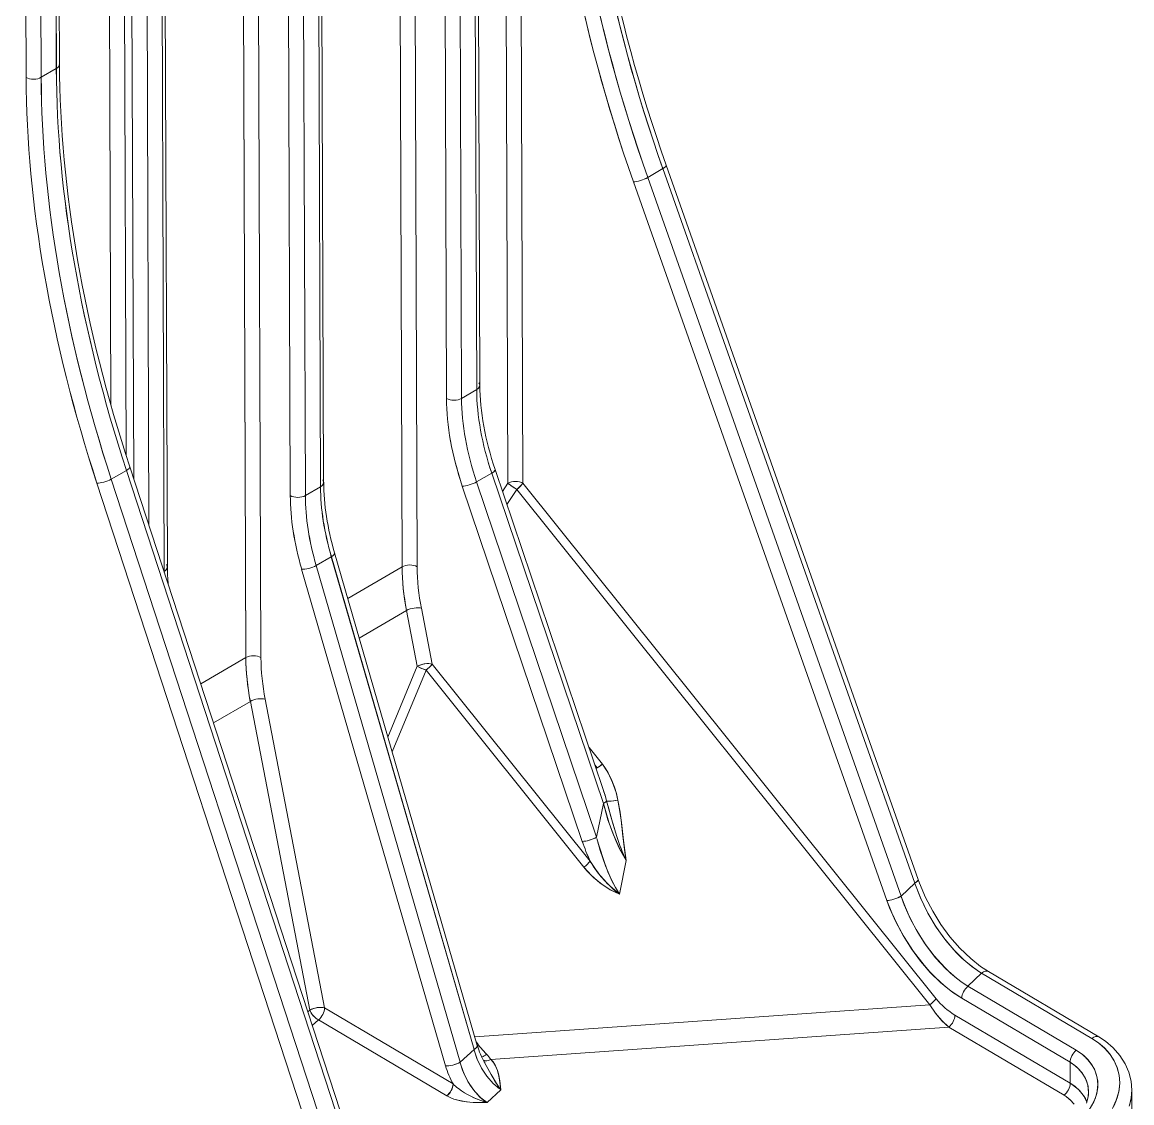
# Model space of a CAD drawing. Header units: inches. Extents: x 47316 to 59086, y 3141 to 11743.
# Drawn here: x 52923.8 to 52949.32, y 10074.97 to 10099.83 of the extents above; entities that cross this region are included whole.
import ezdxf

# ---------------------------------------------------------------- set-up
doc = ezdxf.new("R2010")
doc.units = ezdxf.units.IN
doc.header["$MEASUREMENT"] = 0

msp = doc.modelspace()

# ---------------------------------------------------------------- linework, layer by layer
at = {"color": 0, "lineweight": 15}
for p, q in [((52934.969, 10089.224), (52934.816, 10131.63)), ((52934.969, 10089.223), (52934.816, 10131.629)), ((52935.164, 10131.451), (52935.316, 10089.224)), ((52935.164, 10131.451), (52935.316, 10089.224)), ((52934.252, 10091.378), (52934.108, 10131.218)), ((52934.252, 10091.378), (52934.108, 10131.217)), ((52934.324, 10091.48), (52934.181, 10131.26)), ((52933.557, 10091.176), (52933.415, 10130.814)), ((52933.557, 10091.176), (52933.415, 10130.814)), ((52933.76, 10131.015), (52933.904, 10091.176)), ((52933.761, 10131.015), (52933.904, 10091.176)), ((52932.727, 10130.414), (52932.883, 10087.302)), ((52932.727, 10130.414), (52932.883, 10087.302)), ((52932.536, 10087.302), (52932.381, 10130.213)), ((52932.536, 10087.302), (52932.381, 10130.213)), ((52930.659, 10089.143), (52930.517, 10128.604)), ((52930.66, 10089.143), (52930.517, 10128.604)), ((52930.59, 10128.646), (52930.732, 10089.245)), ((52930.312, 10088.941), (52930.17, 10128.402)), ((52930.312, 10088.94), (52930.17, 10128.402)), ((52929.965, 10088.94), (52929.823, 10128.2)), ((52929.965, 10088.94), (52929.823, 10128.2)), ((52929.136, 10127.8), (52929.29, 10085.212)), ((52929.136, 10127.8), (52929.29, 10085.212)), ((52928.943, 10085.212), (52928.79, 10127.599)), ((52928.943, 10085.211), (52928.79, 10127.599)), ((52927.001, 10125.504), (52927.138, 10087.299)), ((52926.714, 10088.254), (52926.581, 10125.2)), ((52926.714, 10088.253), (52926.581, 10125.2)), ((52927.066, 10087.197), (52926.929, 10125.402)), ((52927.066, 10087.197), (52926.929, 10125.402)), ((52926.189, 10089.862), (52926.062, 10125.035)), ((52926.189, 10089.862), (52926.062, 10125.035)), ((52926.363, 10089.326), (52926.234, 10125.135)), ((52926.363, 10089.326), (52926.234, 10125.135)), ((52925.838, 10091.031), (52925.716, 10124.833)), ((52925.838, 10091.03), (52925.717, 10124.833)), ((52924.584, 10098.764), (52924.493, 10123.985)), ((52924.494, 10123.985), (52924.585, 10098.765)), ((52924.657, 10098.866), (52924.566, 10124.087)), ((52923.799, 10123.718), (52923.89, 10098.562)), ((52923.799, 10123.718), (52923.89, 10098.562)), ((52924.145, 10123.783), (52924.236, 10098.562)), ((52924.146, 10123.783), (52924.237, 10098.562)), ((52924.236, 10098.562), (52924.584, 10098.764)), ((52924.236, 10098.562), (52924.584, 10098.764)), ((52938.185, 10096.258), (52938.533, 10096.461)), ((52938.185, 10096.258), (52938.533, 10096.461)), ((52938.533, 10096.461), (52938.59, 10096.501)), ((52944.325, 10080.027), (52938.533, 10096.461)), ((52944.325, 10080.027), (52938.533, 10096.461)), ((52938.59, 10096.501), (52938.607, 10096.522)), ((52938.607, 10096.522), (52938.611, 10096.536)), ((52944.402, 10080.108), (52938.61, 10096.542)), ((52938.611, 10096.536), (52938.61, 10096.542)), ((52943.684, 10079.626), (52937.858, 10096.157)), ((52943.684, 10079.626), (52937.858, 10096.157)), ((52944.012, 10079.727), (52938.185, 10096.258)), ((52944.011, 10079.727), (52938.185, 10096.258)), ((52933.904, 10091.176), (52934.252, 10091.378)), ((52933.904, 10091.176), (52934.252, 10091.378)), ((52926.196, 10089.52), (52925.848, 10089.318)), ((52926.196, 10089.52), (52925.848, 10089.318)), ((52932.479, 10070.282), (52926.196, 10089.521)), ((52932.479, 10070.282), (52926.196, 10089.52)), ((52932.555, 10070.367), (52926.272, 10089.605)), ((52934.25, 10089.255), (52934.598, 10089.457)), ((52934.25, 10089.255), (52934.598, 10089.457)), ((52934.598, 10089.458), (52937.165, 10081.855)), ((52934.598, 10089.457), (52937.165, 10081.855)), ((52934.675, 10089.541), (52937.161, 10082.179)), ((52931.832, 10069.892), (52925.517, 10089.226)), ((52931.832, 10069.892), (52925.517, 10089.226)), ((52932.163, 10069.984), (52925.848, 10089.318)), ((52932.162, 10069.984), (52925.848, 10089.318)), ((52937.01, 10081.082), (52934.25, 10089.255)), ((52937.01, 10081.082), (52934.25, 10089.255)), ((52934.846, 10089.034), (52934.969, 10089.224)), ((52934.846, 10089.034), (52934.969, 10089.224)), ((52935.315, 10089.223), (52935.278, 10089.178)), ((52935.316, 10089.224), (52944.815, 10077.367)), ((52935.316, 10089.224), (52944.815, 10077.367)), ((52930.312, 10088.94), (52930.659, 10089.143)), ((52930.312, 10088.94), (52930.659, 10089.143)), ((52936.681, 10080.986), (52933.921, 10089.159)), ((52936.681, 10080.986), (52933.921, 10089.159)), ((52935.174, 10089.083), (52934.947, 10088.733)), ((52935.174, 10089.083), (52934.947, 10088.733)), ((52935.278, 10089.178), (52935.174, 10089.083)), ((52944.673, 10077.226), (52935.174, 10089.083)), ((52944.673, 10077.226), (52935.174, 10089.083)), ((52930.908, 10087.532), (52930.561, 10087.33)), ((52930.908, 10087.532), (52930.561, 10087.33)), ((52934.191, 10076.199), (52930.908, 10087.532)), ((52934.191, 10076.199), (52930.909, 10087.533)), ((52934.266, 10076.288), (52930.983, 10087.621)), ((52927.06, 10087.193), (52927.066, 10087.197)), ((52927.06, 10087.193), (52927.066, 10087.197)), ((52927.066, 10087.197), (52927.066, 10087.174)), ((52933.535, 10075.823), (52930.226, 10087.25)), ((52933.535, 10075.823), (52930.226, 10087.25)), ((52930.561, 10087.33), (52933.87, 10075.904)), ((52930.561, 10087.33), (52933.87, 10075.904)), ((52931.286, 10086.575), (52932.536, 10087.302)), ((52931.286, 10086.575), (52932.536, 10087.302)), ((52931.551, 10085.663), (52932.639, 10086.297)), ((52931.551, 10085.663), (52932.639, 10086.297)), ((52932.886, 10085.013), (52932.639, 10086.297)), ((52932.886, 10085.013), (52932.639, 10086.296)), ((52932.98, 10086.347), (52933.227, 10085.064)), ((52932.98, 10086.347), (52933.227, 10085.064)), ((52927.904, 10084.607), (52928.943, 10085.212)), ((52927.904, 10084.607), (52928.943, 10085.212)), ((52932.21, 10083.385), (52932.886, 10085.013)), ((52932.21, 10083.385), (52932.886, 10085.013)), ((52933.086, 10084.923), (52932.308, 10083.048)), ((52933.086, 10084.923), (52932.308, 10083.048)), ((52932.948, 10085.042), (52932.886, 10085.013)), ((52933.043, 10085.067), (52932.948, 10085.042)), ((52933.141, 10085.076), (52933.043, 10085.067)), ((52933.189, 10085.018), (52933.086, 10084.923)), ((52936.718, 10080.39), (52933.086, 10084.923)), ((52936.718, 10080.39), (52933.086, 10084.923)), ((52933.227, 10085.064), (52933.141, 10085.076)), ((52933.227, 10085.063), (52933.189, 10085.018)), ((52933.227, 10085.064), (52936.859, 10080.53)), ((52933.227, 10085.064), (52936.859, 10080.53)), ((52928.197, 10083.712), (52929.046, 10084.206)), ((52928.197, 10083.712), (52929.046, 10084.206)), ((52930.412, 10077.104), (52929.046, 10084.206)), ((52930.412, 10077.104), (52929.046, 10084.206)), ((52929.387, 10084.256), (52930.754, 10077.155)), ((52929.387, 10084.256), (52930.754, 10077.155)), ((52936.835, 10083.143), (52937.141, 10082.762)), ((52936.835, 10083.143), (52937.141, 10082.762)), ((52937.022, 10082.679), (52936.969, 10082.746)), ((52937.022, 10082.679), (52936.969, 10082.746)), ((52937.022, 10082.679), (52936.996, 10082.665)), ((52937.141, 10082.762), (52937.211, 10082.665)), ((52937.141, 10082.762), (52937.247, 10082.605)), ((52937.211, 10082.665), (52937.274, 10082.562)), ((52937.247, 10082.605), (52937.341, 10082.425)), ((52937.274, 10082.562), (52937.378, 10082.344)), ((52937.341, 10082.425), (52937.42, 10082.23)), ((52937.378, 10082.344), (52937.457, 10082.114)), ((52937.42, 10082.23), (52937.465, 10082.084)), ((52937.457, 10082.114), (52937.5, 10081.936)), ((52937.465, 10082.084), (52937.5, 10081.936)), ((52937.01, 10081.082), (52937.165, 10081.855)), ((52937.01, 10081.082), (52937.165, 10081.855)), ((52937.165, 10081.855), (52937.222, 10081.896)), ((52937.165, 10081.855), (52937.27, 10081.481)), ((52937.165, 10081.855), (52937.288, 10081.427)), ((52937.222, 10081.896), (52937.239, 10081.918)), ((52937.239, 10081.918), (52937.389, 10081.371)), ((52937.239, 10081.918), (52937.285, 10081.911)), ((52937.239, 10081.917), (52937.256, 10081.913)), ((52937.256, 10081.913), (52937.31, 10081.91)), ((52937.285, 10081.911), (52937.341, 10081.912)), ((52937.31, 10081.91), (52937.404, 10081.918)), ((52937.341, 10081.912), (52937.5, 10081.936)), ((52937.404, 10081.918), (52937.501, 10081.935)), ((52937.5, 10081.936), (52937.548, 10081.659)), ((52937.5, 10081.936), (52937.552, 10081.628)), ((52937.548, 10081.659), (52937.573, 10081.474)), ((52937.552, 10081.628), (52937.579, 10081.422)), ((52937.27, 10081.481), (52937.402, 10081.118)), ((52937.288, 10081.427), (52937.365, 10081.211)), ((52937.389, 10081.371), (52937.474, 10081.097)), ((52937.573, 10081.474), (52937.616, 10081.102)), ((52937.579, 10081.422), (52937.626, 10081.009)), ((52936.932, 10081.044), (52936.845, 10081.013)), ((52937.01, 10081.082), (52936.932, 10081.044)), ((52937.057, 10080.901), (52937.017, 10081.054)), ((52937.094, 10080.775), (52937.017, 10081.054)), ((52937.365, 10081.211), (52937.451, 10081.003)), ((52937.402, 10081.118), (52937.559, 10080.774)), ((52937.616, 10081.102), (52937.667, 10080.684)), ((52936.758, 10080.992), (52936.681, 10080.986)), ((52936.845, 10081.013), (52936.758, 10080.992)), ((52937.188, 10080.497), (52937.057, 10080.901)), ((52937.217, 10080.42), (52937.094, 10080.775)), ((52937.451, 10081.003), (52937.537, 10080.818)), ((52937.537, 10080.818), (52937.689, 10080.545)), ((52937.559, 10080.774), (52937.689, 10080.545)), ((52937.626, 10081.009), (52937.689, 10080.545)), ((52936.98, 10080.349), (52936.861, 10080.527)), ((52937.689, 10080.545), (52937.533, 10079.772)), ((52937.689, 10080.545), (52937.533, 10079.772)), ((52937.667, 10080.684), (52937.689, 10080.545)), ((52936.891, 10080.198), (52936.718, 10080.39)), ((52936.783, 10080.312), (52936.718, 10080.39)), ((52936.946, 10080.146), (52936.783, 10080.312)), ((52937.109, 10080.181), (52936.98, 10080.349)), ((52937.271, 10080.288), (52937.188, 10080.497)), ((52937.363, 10080.082), (52937.217, 10080.42)), ((52937.36, 10080.088), (52937.271, 10080.288)), ((52937.086, 10080.029), (52936.891, 10080.198)), ((52937.126, 10079.999), (52936.946, 10080.146)), ((52937.301, 10079.886), (52937.086, 10080.029)), ((52937.315, 10079.96), (52937.109, 10080.181)), ((52937.444, 10079.925), (52937.36, 10080.088)), ((52937.445, 10079.923), (52937.363, 10080.082)), ((52944.011, 10079.727), (52944.325, 10080.027)), ((52944.011, 10079.727), (52944.325, 10080.027)), ((52944.325, 10080.027), (52944.382, 10080.068)), ((52944.327, 10080.019), (52944.455, 10079.686)), ((52944.328, 10080.019), (52944.462, 10079.67)), ((52944.382, 10080.068), (52944.399, 10080.088)), ((52944.399, 10080.088), (52944.403, 10080.102)), ((52944.403, 10080.102), (52944.402, 10080.109)), ((52944.433, 10080.025), (52944.402, 10080.109)), ((52944.572, 10079.696), (52944.433, 10080.025)), ((52937.323, 10079.873), (52937.126, 10079.999)), ((52937.533, 10079.772), (52937.301, 10079.886)), ((52937.533, 10079.772), (52937.315, 10079.96)), ((52937.533, 10079.772), (52937.323, 10079.873)), ((52937.533, 10079.772), (52937.444, 10079.925)), ((52937.533, 10079.772), (52937.445, 10079.923)), ((52943.747, 10079.456), (52943.684, 10079.626)), ((52943.795, 10079.341), (52943.684, 10079.626)), ((52944.085, 10079.525), (52944.013, 10079.721)), ((52944.11, 10079.462), (52944.013, 10079.721)), ((52944.166, 10079.332), (52944.085, 10079.525)), ((52944.455, 10079.686), (52944.611, 10079.364)), ((52944.462, 10079.67), (52944.627, 10079.332)), ((52944.738, 10079.377), (52944.572, 10079.696)), ((52943.89, 10079.133), (52943.747, 10079.456)), ((52943.926, 10079.064), (52943.795, 10079.341)), ((52944.223, 10079.209), (52944.11, 10079.462)), ((52944.257, 10079.142), (52944.166, 10079.332)), ((52944.611, 10079.364), (52944.791, 10079.057)), ((52944.627, 10079.332), (52944.82, 10079.01)), ((52944.927, 10079.073), (52944.738, 10079.377)), ((52944.059, 10078.817), (52943.89, 10079.133)), ((52944.074, 10078.795), (52943.926, 10079.064)), ((52944.393, 10078.891), (52944.223, 10079.209)), ((52944.357, 10078.957), (52944.257, 10079.142)), ((52944.791, 10079.057), (52944.994, 10078.767)), ((52944.82, 10079.01), (52945.037, 10078.708)), ((52945.136, 10078.79), (52944.927, 10079.073)), ((52944.249, 10078.515), (52944.059, 10078.817)), ((52944.295, 10078.454), (52944.074, 10078.795)), ((52944.553, 10078.643), (52944.357, 10078.957)), ((52944.588, 10078.59), (52944.393, 10078.891)), ((52944.994, 10078.767), (52945.217, 10078.499)), ((52945.361, 10078.531), (52945.136, 10078.79)), ((52944.46, 10078.231), (52944.249, 10078.515)), ((52944.773, 10078.35), (52944.553, 10078.643)), ((52944.804, 10078.31), (52944.588, 10078.59)), ((52945.037, 10078.708), (52945.276, 10078.433)), ((52945.217, 10078.499), (52945.458, 10078.259)), ((52945.612, 10078.289), (52945.361, 10078.531)), ((52944.541, 10078.135), (52944.295, 10078.454)), ((52944.683, 10077.973), (52944.46, 10078.231)), ((52945.014, 10078.083), (52944.773, 10078.35)), ((52945.039, 10078.057), (52944.804, 10078.31)), ((52945.276, 10078.433), (52945.409, 10078.303)), ((52945.409, 10078.303), (52945.546, 10078.182)), ((52945.458, 10078.259), (52945.636, 10078.11)), ((52945.837, 10078.109), (52945.612, 10078.289)), ((52944.673, 10077.986), (52944.541, 10078.135)), ((52944.811, 10077.845), (52944.673, 10077.986)), ((52944.918, 10077.742), (52944.683, 10077.973)), ((52945.147, 10077.956), (52945.014, 10078.083)), ((52945.288, 10077.836), (52945.039, 10078.057)), ((52945.546, 10078.182), (52945.682, 10078.075)), ((52945.636, 10078.11), (52945.822, 10077.979)), ((52945.682, 10078.075), (52945.822, 10077.979)), ((52945.822, 10077.979), (52945.863, 10077.954)), ((52945.822, 10077.979), (52945.863, 10077.954)), ((52946.021, 10077.989), (52945.837, 10078.109)), ((52945.863, 10077.954), (52945.927, 10077.992)), ((52945.927, 10077.992), (52945.962, 10078)), ((52945.962, 10078), (52945.993, 10077.999)), ((52945.993, 10077.999), (52946.021, 10077.989)), ((52946.021, 10077.989), (52948.557, 10076.489)), ((52945.002, 10077.67), (52944.811, 10077.845)), ((52945.161, 10077.543), (52944.918, 10077.742)), ((52945.285, 10077.839), (52945.147, 10077.956)), ((52945.416, 10077.741), (52945.285, 10077.839)), ((52945.418, 10077.74), (52945.288, 10077.836)), ((52945.55, 10077.654), (52945.416, 10077.741)), ((52945.55, 10077.654), (52945.418, 10077.74)), ((52945.863, 10077.954), (52945.55, 10077.654)), ((52945.863, 10077.954), (52945.55, 10077.654)), ((52948.4, 10076.454), (52945.863, 10077.954)), ((52948.4, 10076.454), (52945.863, 10077.954)), ((52945.202, 10077.513), (52945.002, 10077.67)), ((52945.409, 10077.377), (52945.161, 10077.543)), ((52945.409, 10077.377), (52945.202, 10077.513)), ((52945.55, 10077.654), (52948.038, 10076.182)), ((52945.55, 10077.654), (52948.038, 10076.182)), ((52934.207, 10076.489), (52944.673, 10077.226)), ((52934.207, 10076.489), (52944.673, 10077.226)), ((52944.673, 10077.226), (52944.805, 10077.033)), ((52944.673, 10077.226), (52944.802, 10077.037)), ((52947.898, 10075.905), (52945.409, 10077.377)), ((52947.898, 10075.905), (52945.409, 10077.377)), ((52930.368, 10077.066), (52930.412, 10077.104)), ((52930.368, 10077.066), (52930.412, 10077.104)), ((52930.412, 10077.104), (52930.498, 10077.141)), ((52930.498, 10077.141), (52930.596, 10077.163)), ((52930.596, 10077.163), (52930.692, 10077.166)), ((52930.692, 10077.166), (52930.753, 10077.155)), ((52930.754, 10077.155), (52933.707, 10075.408)), ((52930.754, 10077.155), (52933.707, 10075.408)), ((52944.802, 10077.037), (52944.949, 10076.864)), ((52944.805, 10077.033), (52944.952, 10076.86)), ((52945.251, 10076.989), (52947.899, 10075.423)), ((52945.251, 10076.989), (52947.899, 10075.423)), ((52930.613, 10076.878), (52930.47, 10076.753)), ((52930.613, 10076.878), (52930.47, 10076.753)), ((52933.566, 10075.131), (52930.613, 10076.878)), ((52933.566, 10075.131), (52930.613, 10076.878)), ((52934.58, 10075.971), (52945.11, 10076.713)), ((52934.58, 10075.971), (52945.11, 10076.713)), ((52944.949, 10076.864), (52945.11, 10076.713)), ((52944.952, 10076.86), (52945.11, 10076.713)), ((52945.11, 10076.713), (52947.759, 10075.146)), ((52945.11, 10076.713), (52947.759, 10075.146)), ((52948.561, 10076.345), (52948.4, 10076.454)), ((52948.552, 10076.352), (52948.4, 10076.454)), ((52948.712, 10076.387), (52948.557, 10076.489)), ((52934.191, 10076.199), (52933.87, 10075.903)), ((52934.191, 10076.199), (52933.87, 10075.904)), ((52934.19, 10076.199), (52934.194, 10076.185)), ((52934.19, 10076.199), (52934.194, 10076.185)), ((52934.191, 10076.199), (52934.246, 10076.241)), ((52934.194, 10076.185), (52934.265, 10075.972)), ((52934.194, 10076.185), (52934.264, 10075.973)), ((52934.246, 10076.241), (52934.263, 10076.263)), ((52934.263, 10076.263), (52934.267, 10076.28)), ((52934.267, 10076.28), (52934.266, 10076.288)), ((52948.038, 10076.182), (52948.185, 10076.081)), ((52948.038, 10076.182), (52948.128, 10076.124)), ((52948.687, 10076.235), (52948.552, 10076.352)), ((52948.7, 10076.222), (52948.561, 10076.345)), ((52948.802, 10076.106), (52948.687, 10076.235)), ((52948.817, 10076.087), (52948.7, 10076.222)), ((52948.886, 10076.24), (52948.712, 10076.387)), ((52949.043, 10076.062), (52948.886, 10076.24)), ((52934.264, 10075.973), (52934.362, 10075.769)), ((52934.265, 10075.972), (52934.363, 10075.769)), ((52934.401, 10075.953), (52934.468, 10075.938)), ((52934.401, 10075.952), (52934.442, 10075.94)), ((52934.442, 10075.94), (52934.487, 10075.939)), ((52934.468, 10075.938), (52934.516, 10075.945)), ((52934.487, 10075.939), (52934.535, 10075.951)), ((52934.516, 10075.945), (52934.58, 10075.971)), ((52934.535, 10075.951), (52934.58, 10075.971)), ((52934.58, 10075.971), (52934.639, 10075.902)), ((52934.58, 10075.971), (52934.63, 10075.914)), ((52948.128, 10076.124), (52948.211, 10076.059)), ((52948.185, 10076.081), (52948.308, 10075.966)), ((52948.211, 10076.059), (52948.309, 10075.962)), ((52948.308, 10075.966), (52948.406, 10075.837)), ((52948.309, 10075.962), (52948.392, 10075.856)), ((52948.905, 10075.951), (52948.802, 10076.106)), ((52948.914, 10075.935), (52948.817, 10076.087)), ((52948.98, 10075.786), (52948.905, 10075.951)), ((52948.984, 10075.774), (52948.914, 10075.935)), ((52949.166, 10075.869), (52949.043, 10076.062)), ((52933.613, 10075.823), (52933.535, 10075.823)), ((52933.703, 10075.839), (52933.613, 10075.823)), ((52933.792, 10075.867), (52933.703, 10075.839)), ((52933.87, 10075.904), (52933.792, 10075.867)), ((52933.926, 10075.721), (52933.873, 10075.891)), ((52933.947, 10075.668), (52933.873, 10075.891)), ((52933.998, 10075.556), (52933.926, 10075.721)), ((52934.049, 10075.459), (52933.947, 10075.668)), ((52934.362, 10075.769), (52934.484, 10075.582)), ((52934.363, 10075.769), (52934.485, 10075.582)), ((52934.422, 10075.914), (52934.443, 10075.88)), ((52934.581, 10075.621), (52934.43, 10075.899)), ((52934.548, 10075.689), (52934.431, 10075.901)), ((52934.671, 10075.472), (52934.548, 10075.689)), ((52934.63, 10075.914), (52934.67, 10075.852)), ((52934.639, 10075.902), (52934.684, 10075.825)), ((52934.67, 10075.852), (52934.728, 10075.717)), ((52934.684, 10075.825), (52934.729, 10075.714)), ((52934.728, 10075.717), (52934.762, 10075.582)), ((52934.729, 10075.714), (52934.75, 10075.637)), ((52947.899, 10075.423), (52947.898, 10075.905)), ((52948.009, 10075.829), (52947.898, 10075.905)), ((52947.899, 10075.423), (52947.898, 10075.905)), ((52948.046, 10075.799), (52947.898, 10075.905)), ((52948.107, 10075.741), (52948.009, 10075.829)), ((52948.166, 10075.671), (52948.046, 10075.799)), ((52948.201, 10075.625), (52948.107, 10075.741)), ((52948.253, 10075.53), (52948.166, 10075.671)), ((52948.392, 10075.856), (52948.457, 10075.742)), ((52948.406, 10075.837), (52948.477, 10075.699)), ((52948.457, 10075.742), (52948.507, 10075.609)), ((52948.477, 10075.699), (52948.521, 10075.55)), ((52949.025, 10075.611), (52948.98, 10075.786)), ((52949.026, 10075.605), (52948.984, 10075.774)), ((52949.249, 10075.677), (52949.166, 10075.869)), ((52949.301, 10075.471), (52949.249, 10075.677)), ((52933.707, 10075.408), (52933.701, 10075.351)), ((52934.097, 10075.383), (52933.998, 10075.556)), ((52934.177, 10075.269), (52934.049, 10075.459)), ((52934.484, 10075.582), (52934.627, 10075.419)), ((52934.485, 10075.582), (52934.628, 10075.419)), ((52934.731, 10075.379), (52934.581, 10075.621)), ((52934.627, 10075.419), (52934.778, 10075.294)), ((52934.628, 10075.419), (52934.778, 10075.295)), ((52934.738, 10075.369), (52934.671, 10075.472)), ((52934.75, 10075.637), (52934.78, 10075.48)), ((52934.762, 10075.582), (52934.779, 10075.489)), ((52934.779, 10075.489), (52934.81, 10075.274)), ((52934.78, 10075.48), (52934.81, 10075.274)), ((52947.954, 10075.388), (52947.899, 10075.423)), ((52948.006, 10075.351), (52947.899, 10075.423)), ((52948.269, 10075.497), (52948.201, 10075.625)), ((52948.307, 10075.375), (52948.253, 10075.53)), ((52948.311, 10075.358), (52948.269, 10075.497)), ((52948.507, 10075.609), (52948.533, 10075.471)), ((52948.521, 10075.55), (52948.536, 10075.397)), ((52948.533, 10075.471), (52948.534, 10075.33)), ((52949.018, 10075.227), (52949.039, 10075.424)), ((52949.039, 10075.431), (52949.025, 10075.611)), ((52949.039, 10075.431), (52949.026, 10075.605)), ((52949.026, 10075.272), (52949.039, 10075.431)), ((52949.039, 10075.424), (52949.039, 10075.431)), ((52949.317, 10075.266), (52949.301, 10075.471)), ((52933.643, 10075.217), (52933.566, 10075.131)), ((52933.683, 10075.293), (52933.643, 10075.217)), ((52933.701, 10075.351), (52933.683, 10075.293)), ((52933.834, 10075.298), (52933.818, 10075.31)), ((52933.835, 10075.298), (52933.819, 10075.311)), ((52934.213, 10075.225), (52934.097, 10075.383)), ((52934.325, 10075.105), (52934.177, 10075.269)), ((52934.345, 10075.088), (52934.213, 10075.225)), ((52934.81, 10075.274), (52934.489, 10074.978)), ((52934.81, 10075.274), (52934.489, 10074.978)), ((52934.81, 10075.274), (52934.731, 10075.379)), ((52934.81, 10075.274), (52934.738, 10075.369)), ((52948.095, 10075.275), (52947.954, 10075.388)), ((52948.123, 10075.246), (52948.006, 10075.351)), ((52948.207, 10075.143), (52948.095, 10075.275)), ((52948.216, 10075.126), (52948.123, 10075.246)), ((52948.324, 10075.212), (52948.307, 10075.375)), ((52948.324, 10075.212), (52948.311, 10075.358)), ((52948.314, 10075.106), (52948.324, 10075.221)), ((52948.522, 10075.24), (52948.48, 10075.083)), ((52948.511, 10075.188), (52948.481, 10075.091)), ((52948.534, 10075.33), (52948.511, 10075.188)), ((52948.536, 10075.397), (52948.522, 10075.24)), ((52948.961, 10075.031), (52949.018, 10075.227)), ((52948.989, 10075.113), (52949.026, 10075.272)), ((52949.303, 10075.089), (52949.317, 10075.266)), ((52949.31, 10075.135), (52949.317, 10075.266)), ((52949.317, 10075.266), (52949.318, 10072.035)), ((52933.644, 10075.092), (52933.566, 10075.131)), ((52933.64, 10075.093), (52933.566, 10075.131)), ((52933.729, 10075.058), (52933.64, 10075.093)), ((52933.728, 10075.058), (52933.644, 10075.092)), ((52933.911, 10075.011), (52933.728, 10075.058)), ((52933.822, 10075.03), (52933.729, 10075.058)), ((52934.017, 10074.994), (52933.822, 10075.03)), ((52934.097, 10074.985), (52933.911, 10075.011)), ((52934.174, 10074.98), (52934.017, 10074.994)), ((52934.29, 10074.976), (52934.097, 10074.985)), ((52934.489, 10074.978), (52934.174, 10074.98)), ((52934.489, 10074.978), (52934.29, 10074.976)), ((52934.406, 10075.036), (52934.325, 10075.105)), ((52934.489, 10074.978), (52934.345, 10075.088)), ((52934.489, 10074.978), (52934.406, 10075.036)), ((52934.429, 10074.996), (52934.422, 10074.998)), ((52934.429, 10074.996), (52934.422, 10074.998)), ((52934.489, 10074.978), (52934.429, 10074.996)), ((52934.489, 10074.978), (52934.429, 10074.996)), ((52947.805, 10075.117), (52947.759, 10075.146)), ((52947.805, 10075.117), (52947.759, 10075.146)), ((52947.902, 10075.041), (52947.805, 10075.117)), ((52947.923, 10075.021), (52947.805, 10075.117)), ((52947.995, 10074.938), (52947.902, 10075.041)), ((52947.98, 10074.958), (52947.923, 10075.021)), ((52948.249, 10075.071), (52948.207, 10075.143)), ((52948.282, 10074.994), (52948.216, 10075.126)), ((52948.283, 10074.995), (52948.249, 10075.071)), ((52948.272, 10074.967), (52948.314, 10075.106)), ((52948.442, 10074.996), (52948.336, 10074.812)), ((52948.48, 10075.083), (52948.408, 10074.927)), ((52948.481, 10075.091), (52948.442, 10074.996)), ((52948.873, 10074.84), (52948.961, 10075.031)), ((52948.901, 10074.893), (52948.95, 10075.003)), ((52948.95, 10075.003), (52948.989, 10075.113)), ((52949.258, 10074.894), (52949.288, 10075.004)), ((52949.263, 10074.913), (52949.303, 10075.089)), ((52949.288, 10075.004), (52949.31, 10075.135))]:
    msp.add_line(p, q, dxfattribs=at)
for centre, radius, start, end in [((52936.668, 10091.49), 2.833, 233.1511, 238.1799), ((52932.061, 10087.323), 4.923, 180.2806, 184.9736), ((52937.991, 10087.355), 5.456, 180.5529, 191.1839), ((52938.065, 10087.352), 5.183, 180.5529, 191.1839), ((52938.065, 10087.352), 5.183, 180.5529, 191.1839), ((52934.398, 10085.264), 5.456, 180.5529, 191.184), ((52934.472, 10085.262), 5.183, 180.5529, 191.184), ((52934.472, 10085.262), 5.183, 180.5529, 191.184), ((52933.817, 10086.814), 2.027, 242.6661, 248.8672), ((52936.517, 10083.527), 0.988, 300.8033, 309.1795), ((52933.627, 10080.966), 3.735, 14.7529, 19.08), ((52933.454, 10080.926), 3.913, 14.6747, 18.6725), ((52951.546, 10085.575), 14.766, 194.3387, 197.6493), ((52942.264, 10082.642), 5.034, 197.8699, 204.6194), ((52942.102, 10082.567), 4.855, 197.612, 204.6118), ((52941.586, 10082.644), 5.178, 198.681, 204.0939), ((52941.53, 10082.627), 5.119, 198.7039, 204.1799), ((52946.086, 10078.395), 1.635, 218.9646, 239.2865), ((52946.093, 10078.403), 1.645, 219.0271, 239.2246), ((52930.849, 10077.289), 0.475, 202.9176, 240.0993), ((52935.975, 10077.571), 2.107, 214.5765, 224.7094), ((52935.977, 10077.573), 2.11, 214.5847, 224.7034), ((52936.041, 10076.811), 1.85, 196.4185, 209.5116), ((52934.295, 10076.277), 0.262, 285.6671, 314.2983), ((52934.295, 10076.277), 0.262, 285.6701, 314.2798), ((52933.716, 10075.328), 1.077, 36.6415, 44.9404), ((52933.716, 10075.329), 1.076, 36.6387, 44.9432), ((52935.555, 10076.416), 2.105, 196.3749, 208.6214), ((52935.531, 10076.411), 2.08, 196.4263, 208.8165), ((52934.636, 10076.35), 1.323, 225.5535, 231.8275), ((52934.643, 10076.366), 1.339, 225.7999, 232.0063), ((52934.995, 10076.849), 1.937, 233.1921, 252.8105), ((52934.991, 10076.837), 1.925, 233.0618, 252.799), ((52947.542, 10075.219), 0.783, 354.1178, 359.4662), ((52947.577, 10075.219), 0.748, 353.8677, 359.4562)]:
    msp.add_arc(centre, radius, start, end, dxfattribs=at)
for centre, major_axis, ratio, start_param, end_param in [((52950.535, 10097.47), (9.274, -19.275), 0.537013, 3.986388, 4.510258), ((52953.893, 10096.425), (12.321, -21.176), 0.57048, 3.921279, 4.390294), ((52950.548, 10097.536), (9.245, -19.262), 0.534637, 3.985735, 4.511211), ((52953.276, 10096.151), (12.354, -21.339), 0.569754, 3.923145, 4.393472), ((52949.979, 10097.177), (9.367, -19.468), 0.537003, 3.9864, 4.510285), ((52950.187, 10097.268), (9.274, -19.275), 0.537003, 3.9864, 4.510285), ((52953.545, 10096.223), (12.321, -21.176), 0.57048, 3.921279, 4.390294), ((52924.412, 10098.866), (0.245, 0.001), 0.584063, 5.491735, 6.277453), ((52941.84, 10088.647), (12.321, -21.176), 0.57048, 3.921278, 4.352747), ((52938.362, 10089.809), (9.133, -19.182), 0.537821, 3.99238, 4.476273), ((52924.412, 10098.866), (0.245, 0.001), 0.584063, 5.493709, 6.277462), ((52938.372, 10089.877), (9.1, -19.166), 0.535435, 3.991563, 4.477196), ((52937.777, 10089.527), (9.199, -19.355), 0.53748, 3.992935, 4.477346), ((52924.064, 10098.663), (0.245, 0.001), 0.584063, 3.920938, 5.491735), ((52937.806, 10089.517), (9.224, -19.374), 0.537821, 3.99238, 4.476273), ((52924.064, 10098.663), (-0.245, -0.001), 0.584063, 0.779345, 2.350142), ((52938.014, 10089.606), (9.133, -19.182), 0.537821, 3.99238, 4.476273), ((52941.492, 10088.445), (12.321, -21.176), 0.57048, 3.921278, 4.352747), ((52938.379, 10096.461), (0.231, 0.081), 0.25999, 5.346224, 6.283185), ((52938.031, 10096.259), (0.231, 0.081), 0.25999, 3.773639, 5.346224), ((52938.031, 10096.259), (0.231, 0.081), 0.25999, 3.773639, 5.344435), ((52934.079, 10091.479), (0.245, 0.001), 0.584063, 5.491734, 6.6895), ((52934.079, 10091.479), (0.245, 0.001), 0.584063, 5.493709, 6.283215), ((52937.703, 10089.354), (2.464, -4.235), 0.570482, 3.92128, 4.368814), ((52937.018, 10089.577), (1.839, -3.845), 0.537475, 3.989766, 4.490779), ((52937.032, 10089.645), (1.809, -3.831), 0.525949, 3.985499, 4.495324), ((52937.163, 10089.057), (2.571, -4.438), 0.56986, 3.922996, 4.37165), ((52933.731, 10091.277), (-0.245, -0.001), 0.584062, 0.779346, 2.350142), ((52933.731, 10091.277), (0.245, 0.001), 0.584062, 3.920939, 5.491734), ((52936.462, 10089.284), (1.931, -4.037), 0.537475, 3.989766, 4.490779), ((52936.67, 10089.374), (1.839, -3.845), 0.537475, 3.989766, 4.490779), ((52937.355, 10089.152), (2.464, -4.235), 0.570482, 3.92128, 4.368814), ((52926.039, 10089.529), (0.233, 0.076), 0.289051, 5.352615, 6.283185), ((52926.039, 10089.529), (-0.233, -0.076), 0.289051, 2.211023, 3.141593), ((52934.443, 10089.463), (0.232, 0.078), 0.276664, 5.349785, 6.330404), ((52934.443, 10089.463), (0.232, 0.078), 0.276664, 5.34798, 6.283185), ((52925.691, 10089.327), (0.233, 0.076), 0.289051, 3.78, 5.352615), ((52925.691, 10089.327), (0.233, 0.076), 0.289051, 3.78, 5.350796), ((52930.487, 10089.244), (0.245, 0.001), 0.584063, 5.491734, 6.6895), ((52930.487, 10089.244), (0.245, 0.001), 0.584063, 5.493709, 6.283215), ((52933.386, 10087.459), (1.748, -3.788), 0.52707, 3.997818, 4.432109), ((52934.095, 10089.26), (0.232, 0.078), 0.276664, 3.777183, 5.34798), ((52934.095, 10089.26), (-0.232, -0.078), 0.276664, 0.63559, 2.206387), ((52935.142, 10089.122), (0.245, 0.001), 0.584076, 0.781334, 2.350129), ((52935.142, 10089.122), (-0.245, -0.001), 0.584063, 3.920938, 5.491735), ((52935.142, 10089.122), (-0.206, 0.133), 0.064111, 0.617034, 1.770727), ((52935.142, 10089.122), (0.191, 0.153), 0.208287, 4.715138, 5.660433), ((52935.142, 10089.122), (0.124, 0.211), 0.573905, 5.507118, 5.510572), ((52930.139, 10089.042), (-0.245, -0.001), 0.584063, 0.779346, 2.350141), ((52930.139, 10089.042), (0.245, 0.001), 0.584063, 3.920938, 5.491734), ((52932.824, 10087.096), (1.876, -4), 0.539273, 4.001171, 4.427394), ((52933.576, 10086.821), (2.575, -4.44), 0.570101, 3.922628, 4.301243), ((52933.034, 10087.184), (1.787, -3.81), 0.539273, 4.001171, 4.427394), ((52933.763, 10086.917), (2.464, -4.235), 0.570481, 3.92128, 4.299208), ((52934.111, 10087.119), (-2.464, 4.235), 0.570481, 0.779687, 1.157615), ((52933.382, 10087.386), (1.787, -3.81), 0.539273, 4.001171, 4.427394), ((52930.748, 10087.553), (0.235, 0.068), 0.329778, 5.361257, 6.283185), ((52930.748, 10087.553), (0.235, 0.068), 0.329778, 5.363114, 6.343701), ((52926.893, 10087.298), (0.245, 0.001), 0.584062, 5.491735, 6.6895), ((52926.893, 10087.298), (0.245, 0.001), 0.584062, 5.493709, 6.283215), ((52930.517, 10085.173), (-2.464, 4.235), 0.57048, 0.779685, 0.785413), ((52930.4, 10087.351), (-0.235, -0.068), 0.329778, 0.648868, 2.221521), ((52930.4, 10087.351), (0.235, 0.068), 0.329778, 3.79046, 5.361257), ((52932.709, 10087.201), (-0.245, -0.001), 0.584062, 3.920939, 5.491735), ((52932.709, 10087.201), (0.245, 0.001), 0.584062, 0.779346, 2.350142), ((52935.987, 10085.279), (-2.464, 4.235), 0.570479, 0.779685, 1.020187), ((52932.806, 10086.246), (0.241, 0.046), 0.429715, 0.683855, 2.254651), ((52932.806, 10086.246), (-0.241, -0.046), 0.429715, 3.825448, 5.396244), ((52929.116, 10085.111), (-0.245, -0.001), 0.584063, 3.920938, 5.491735), ((52929.116, 10085.111), (0.245, 0.001), 0.584063, 0.779346, 2.350142), ((52932.394, 10083.188), (-2.464, 4.235), 0.570479, 0.779685, 1.020187), ((52933.053, 10084.962), (0.241, 0.046), 0.429715, 0.683855, 2.254651), ((52933.053, 10084.962), (-0.226, 0.094), 0.099525, 0.780197, 1.755752), ((52933.053, 10084.962), (0.191, 0.153), 0.208287, 4.715138, 5.660433), ((52933.053, 10084.962), (0.124, 0.211), 0.573905, 5.507118, 5.510572), ((52929.213, 10084.155), (0.241, 0.046), 0.429715, 0.683855, 2.254651), ((52929.213, 10084.155), (-0.241, -0.046), 0.429715, 3.825447, 5.396243), ((52937.108, 10082.801), (0.191, 0.153), 0.208287, 3.933093, 4.088599), ((52937.108, 10082.801), (0.191, 0.153), 0.208287, 4.088599, 4.715138), ((52937.01, 10081.86), (0.232, 0.078), 0.276664, 5.349785, 6.004403), ((52936.855, 10081.087), (-0.232, -0.078), 0.276664, 0.63559, 2.206387), ((52936.685, 10080.429), (0.191, 0.153), 0.208287, 4.715138, 5.660433), ((52936.685, 10080.429), (0.191, 0.153), 0.208287, 4.715138, 5.660433), ((52967.037, 10120.493), (-29.437, -40.772), 0.227926, 6.189582, 6.275891), ((52944.171, 10080.027), (0.231, 0.081), 0.25999, 5.346224, 6.283185), ((52943.858, 10079.727), (0.231, 0.081), 0.25999, 3.773639, 5.344435), ((52943.858, 10079.727), (-0.231, -0.081), 0.25999, 0.632046, 2.202843), ((52945.896, 10077.778), (0.125, 0.211), 0.574808, 6.283185, 7.274468), ((52945.583, 10077.479), (0.125, 0.211), 0.574808, 0.991283, 2.370093), ((52945.583, 10077.479), (-0.125, -0.211), 0.574808, 4.132875, 5.511753), ((52944.641, 10077.266), (-0.191, -0.153), 0.208287, 1.573545, 2.518841), ((52944.641, 10077.266), (0.191, 0.153), 0.208287, 4.715138, 5.660433), ((52930.58, 10077.054), (-0.241, -0.046), 0.429715, 3.825447, 5.398176), ((52930.58, 10077.054), (0.161, -0.184), 0.474979, 4.060838, 5.391622), ((52930.58, 10077.054), (-0.125, -0.211), 0.574807, 0.991282, 2.370093), ((52930.58, 10077.054), (-0.124, -0.211), 0.573905, 0.990102, 2.36898), ((52945.077, 10076.888), (-0.125, -0.211), 0.574808, 0.991283, 2.370093), ((52945.077, 10076.888), (-0.125, -0.211), 0.574808, 0.991283, 2.370093), ((52948.433, 10076.278), (-0.125, -0.211), 0.574808, 3.141593, 4.132875), ((52948.433, 10076.278), (-0.125, -0.211), 0.574808, 3.141998, 4.132875), ((52934.03, 10076.22), (0.235, 0.068), 0.329778, 5.363114, 6.283082), ((52948.072, 10076.006), (-0.125, -0.211), 0.574808, 4.132875, 5.511686), ((52948.072, 10076.006), (-0.125, -0.211), 0.574808, 4.132875, 5.511753), ((52933.709, 10075.924), (-0.235, -0.068), 0.329778, 0.648868, 2.219664), ((52933.533, 10075.307), (-0.125, -0.211), 0.574807, 0.991282, 2.370093), ((52947.725, 10075.322), (-0.125, -0.211), 0.574808, 0.991283, 2.370093), ((52947.725, 10075.322), (-0.125, -0.211), 0.574808, 0.991283, 2.370093)]:
    msp.add_ellipse(centre, major_axis=major_axis, ratio=ratio, start_param=start_param, end_param=end_param, dxfattribs=at)

doc.saveas('drawing.dxf')
